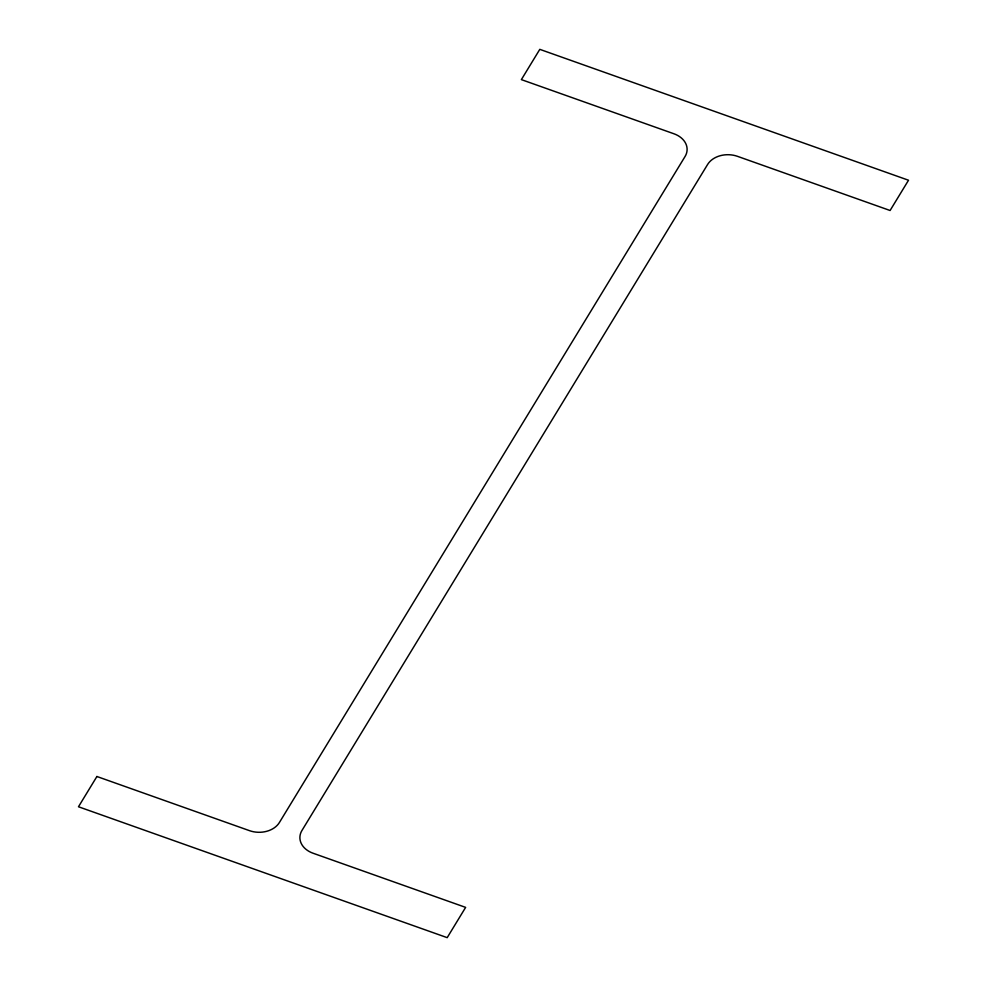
<?xml version="1.0" encoding="UTF-8"?>
<svg xmlns="http://www.w3.org/2000/svg" width="987" height="987" viewBox="0 0 987 987"><rect width="100%" height="100%" fill="white"/><g stroke="black" fill="none" stroke-linecap="round" stroke-linejoin="round"><path stroke-width="1.48" d="M96.911 776.498L78.479 806.761L447.197 937.65L465.63 907.386L313.027 853.212A22.541 17.063 1 0 1 301.936 830.511L707.593 164.496A22.541 17.063 1 0 1 737.474 156.328L890.089 210.502L908.521 180.239L539.803 49.35L521.37 79.614L673.973 133.788A22.541 17.063 1 0 1 685.064 156.489L279.407 822.504A22.541 17.063 1 0 1 249.526 830.672L96.911 776.498"/></g></svg>
